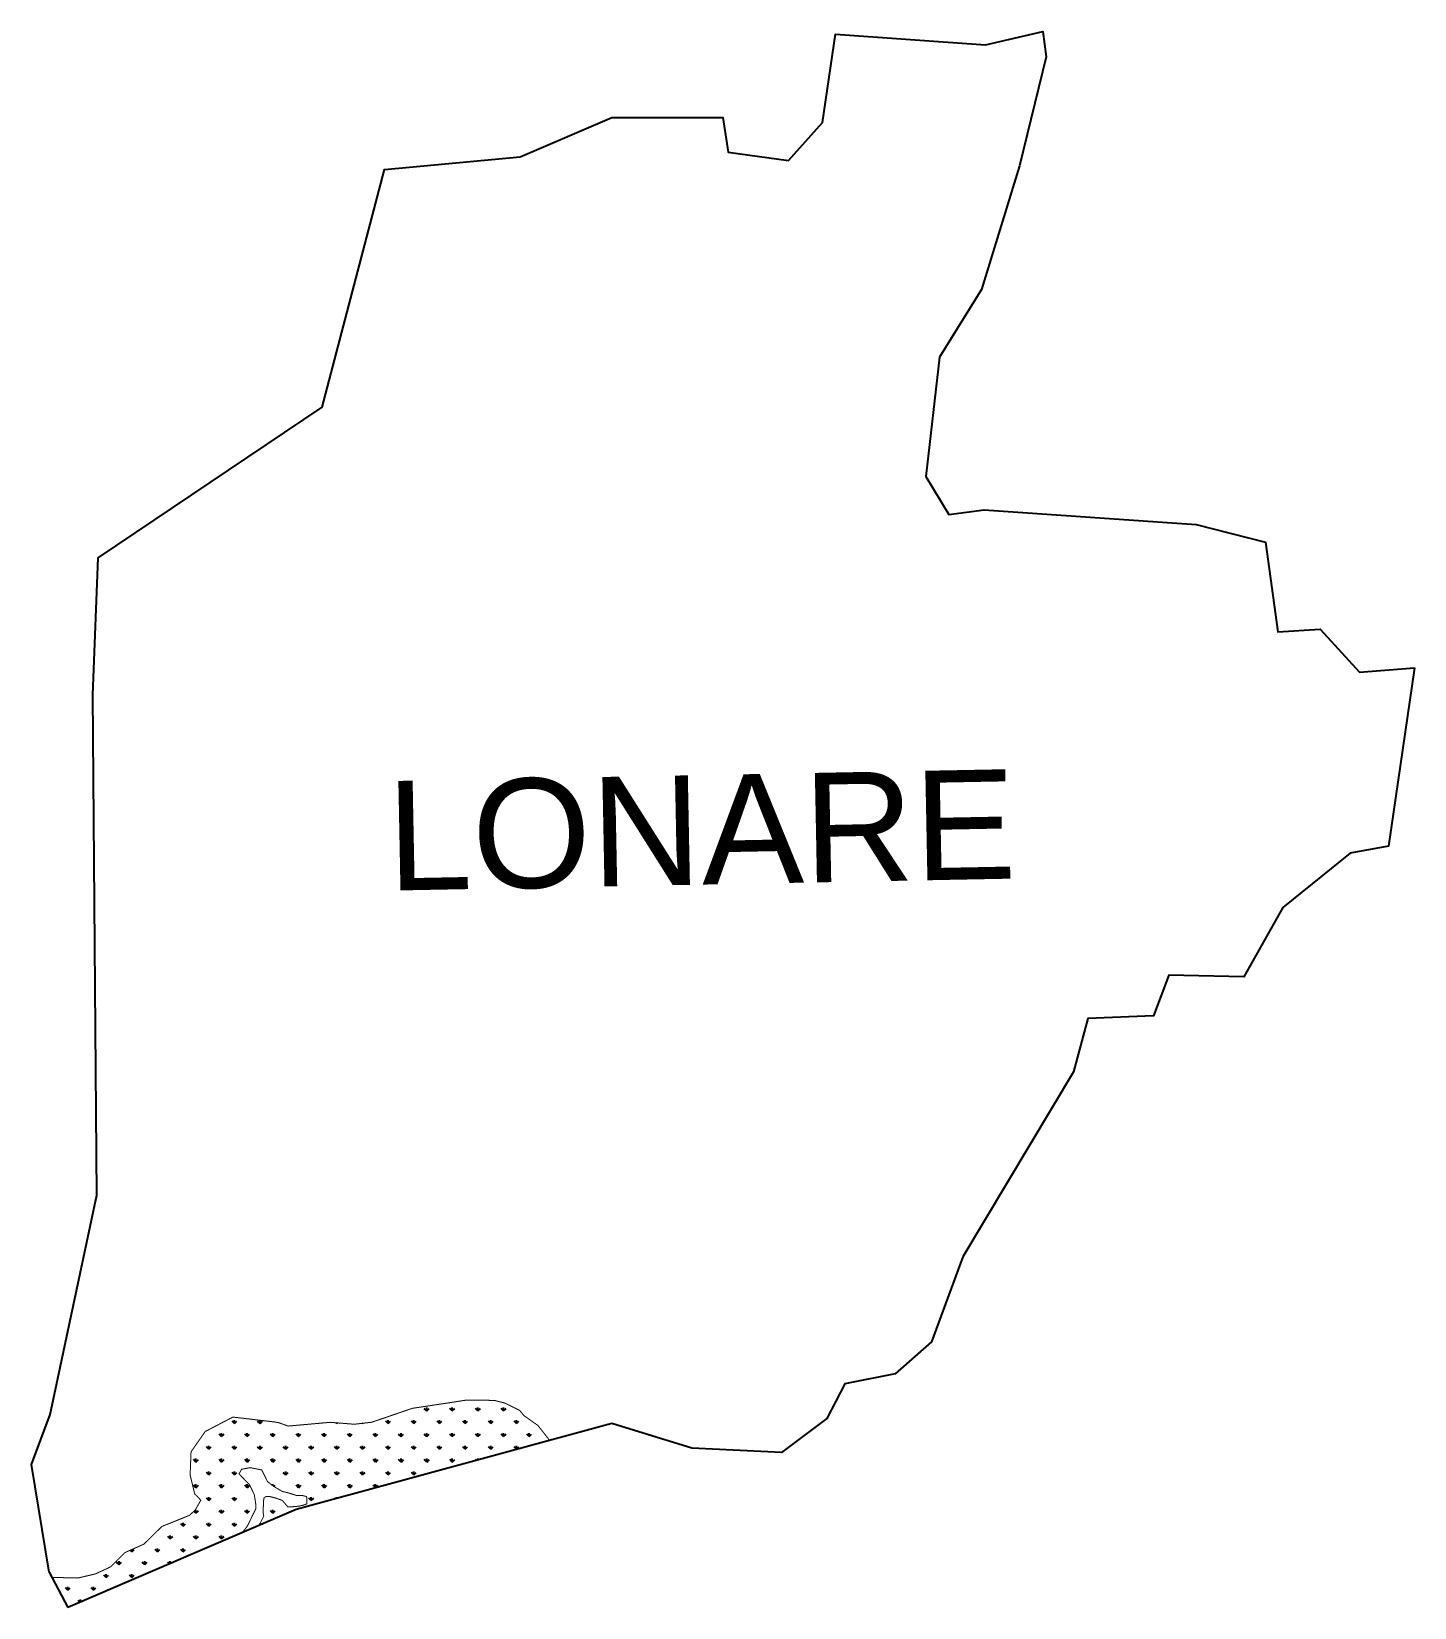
# Model space of a CAD drawing. Header units: metres. Extents: x 275244 to 276617, y 2065954 to 2067519.
import ezdxf

# ---------------------------------------------------------------- set-up
doc = ezdxf.new("R2010")
doc.units = ezdxf.units.M
doc.header["$MEASUREMENT"] = 0
for name, color, linetype in [('MANGROOVE BUFFER ZONE', 120, 'Continuous'), ('village', 3, 'Continuous'), ('VILLAGE NAME', 250, 'Continuous')]:
    doc.layers.add(name, color=color, linetype=linetype)
doc.styles.get("Standard").update_dxf_attribs({"font": 'simplex.shx'})

msp = doc.modelspace()

# ---------------------------------------------------------------- hatches: boundary and pattern name
at = {"layer": 'MANGROOVE BUFFER ZONE'}
h = msp.add_hatch(dxfattribs=at)
h.set_pattern_fill('GRASS', color=256, scale=18)
h.paths.add_polyline_path([(275758.1, 2066119.5), (275746.4, 2066134.4), (275732.3, 2066144.4), (275728.2, 2066149.4), (275713.5, 2066156.7), (275703, 2066159.4), (275674.8, 2066159.6), (275656.2, 2066156.7), (275621.6, 2066151.5), (275581.4, 2066137.7), (275564.1, 2066135.7), (275540, 2066137.6), (275510.9, 2066135), (275498.3, 2066133.9), (275489, 2066137.2), (275485.3, 2066137.9), (275443.5, 2066142.8), (275416, 2066128.5), (275401.9, 2066108.3), (275401, 2066085.3), (275405.6, 2066066.3), (275408.1, 2066064.1), (275411.6, 2066060.2), (275406, 2066050.4), (275400.3, 2066045.2), (275373, 2066034.2), (275355, 2066016.6), (275336.2, 2066008.2), (275321.9, 2065994), (275307.1, 2065987.1), (275289.7, 2065983), (275263.8, 2065983.6), (275279.7, 2065953.7), (275452.6, 2066027.9), (275457.8, 2066034.5), (275466.2, 2066051.7), (275466.2, 2066056.2), (275464.7, 2066065.8), (275459.9, 2066075.7), (275449.5, 2066086.4), (275452.1, 2066091), (275460.7, 2066092.6), (275472.1, 2066090.3), (275477.7, 2066078.9), (275483.9, 2066074), (275492.5, 2066069), (275498.2, 2066067.6), (275506.8, 2066064.9), (275512.3, 2066064.9), (275516.7, 2066063.9), (275516.8, 2066056.6), (275513.6, 2066055.4), (275508.7, 2066054.3), (275503.1, 2066053.8), (275497.8, 2066053.8), (275492.6, 2066060), (275485.9, 2066062.4), (275480.4, 2066063.8), (275476.5, 2066063.9), (275474.8, 2066063), (275474.1, 2066061.9), (275473.4, 2066048.6), (275474.1, 2066044.4), (275470.2, 2066036.6), (275469.1, 2066035), (275506.4, 2066050.9)])

# ---------------------------------------------------------------- linework, layer by layer
at = {"color": 3, "flags": 128}
msp.add_lwpolyline([(275261, 2065988.9), (275279.7, 2065953.7)], dxfattribs=at)
at = {"layer": 'MANGROOVE BUFFER ZONE', "const_width": 1, "flags": 128}
for points in [[(275758.1, 2066119.5), (275746.4, 2066134.4), (275732.3, 2066144.4), (275728.2, 2066149.4), (275713.5, 2066156.7), (275703, 2066159.4), (275674.8, 2066159.6), (275656.2, 2066156.7), (275621.6, 2066151.5), (275581.4, 2066137.7), (275564.1, 2066135.7), (275540, 2066137.6), (275510.9, 2066135), (275498.3, 2066133.9), (275489, 2066137.2), (275485.3, 2066137.9), (275443.5, 2066142.8), (275416, 2066128.5), (275401.9, 2066108.3), (275401, 2066085.3), (275405.6, 2066066.3), (275408.1, 2066064.1), (275411.6, 2066060.2), (275406, 2066050.4), (275400.3, 2066045.2), (275373, 2066034.2), (275355, 2066016.6), (275336.2, 2066008.2), (275321.9, 2065994), (275307.1, 2065987.1), (275289.7, 2065983), (275263.8, 2065983.6)], [(275452.3, 2066027.5), (275457.8, 2066034.5), (275466.2, 2066051.7), (275466.2, 2066056.2), (275464.7, 2066065.8), (275459.9, 2066075.7), (275449.5, 2066086.4), (275452.1, 2066091), (275460.7, 2066092.6), (275472.1, 2066090.3), (275477.7, 2066078.9), (275483.9, 2066074), (275492.5, 2066069), (275498.2, 2066067.6), (275506.8, 2066064.9), (275512.3, 2066064.9), (275516.7, 2066063.9), (275516.8, 2066056.6), (275513.6, 2066055.4), (275508.7, 2066054.3), (275503.1, 2066053.8), (275497.8, 2066053.8), (275492.6, 2066060), (275485.9, 2066062.4), (275480.4, 2066063.8), (275476.5, 2066063.9), (275474.8, 2066063), (275474.1, 2066061.9), (275473.4, 2066048.6), (275474.1, 2066044.4), (275470.2, 2066036.6), (275469.1, 2066035)]]:
    msp.add_lwpolyline(points, dxfattribs=at)
at = {"layer": 'village', "color": 3}
for points in [[(275261, 2065988.9, 0), (275243.5, 2066095.6, 0), (275261.9, 2066145.4, 0), (275308.4, 2066363.3, 0), (275304.5, 2066860.1, 0), (275309.6, 2066996.2, 0), (275532, 2067145.6, 0), (275594, 2067381.8, 0), (275728.6, 2067394.3, 0), (275819.6, 2067433.4, 0), (275930.1, 2067433.4, 0), (275935.1, 2067398.8, 0), (275995, 2067390.5, 0), (276028.9, 2067428.4, 0), (276041.9, 2067516.1, 0), (276190.7, 2067505.5, 0), (276247.7, 2067518.7, 0), (276251, 2067493.6, 0), (276224.4, 2067385.4, 0), (276186.7, 2067262.7, 0), (276145.1, 2067195.4, 0), (276131.4, 2067076.9, 0), (276154.2, 2067039.2, 0), (276189.5, 2067043.9, 0), (276399.8, 2067029.3, 0), (276468.9, 2067011.7, 0), (276481.1, 2066922.5, 0), (276523.1, 2066925.4, 0), (276562.2, 2066882.5, 0), (276616.7, 2066886.9, 0)], [(276616.7, 2066886.9, 0), (276591, 2066709.9, 0), (276553, 2066702.7, 0), (276486.1, 2066648.8, 0), (276447.3, 2066579.9, 0), (276372.7, 2066581.7, 0), (276357.7, 2066541.1, 0), (276292.4, 2066538.6, 0), (276278.1, 2066485.8, 0), (276168.3, 2066302, 0), (276137.1, 2066217.5, 0), (276101.2, 2066185.6, 0), (276051.2, 2066175.7, 0), (276033.2, 2066141.3, 0), (275988.1, 2066107.5, 0), (275899.2, 2066111.8, 0), (275819.8, 2066136.3, 0), (275506.4, 2066050.9, 0), (275279.7, 2065953.7, 0)]]:
    msp.add_polyline3d(points, dxfattribs=at)

# ---------------------------------------------------------------- texts
at = {"layer": 'VILLAGE NAME', "insert": (275595.3, 2066774.3), "char_height": 108.748, "attachment_point": 1, "rotation": 1.1028}
msp.add_mtext_dynamic_manual_height_columns('{\\fArial|b0|i0|c0|p34;LONARE}', width=726.929, gutter_width=543.7, heights=[0], dxfattribs=at)

doc.saveas('drawing.dxf')
